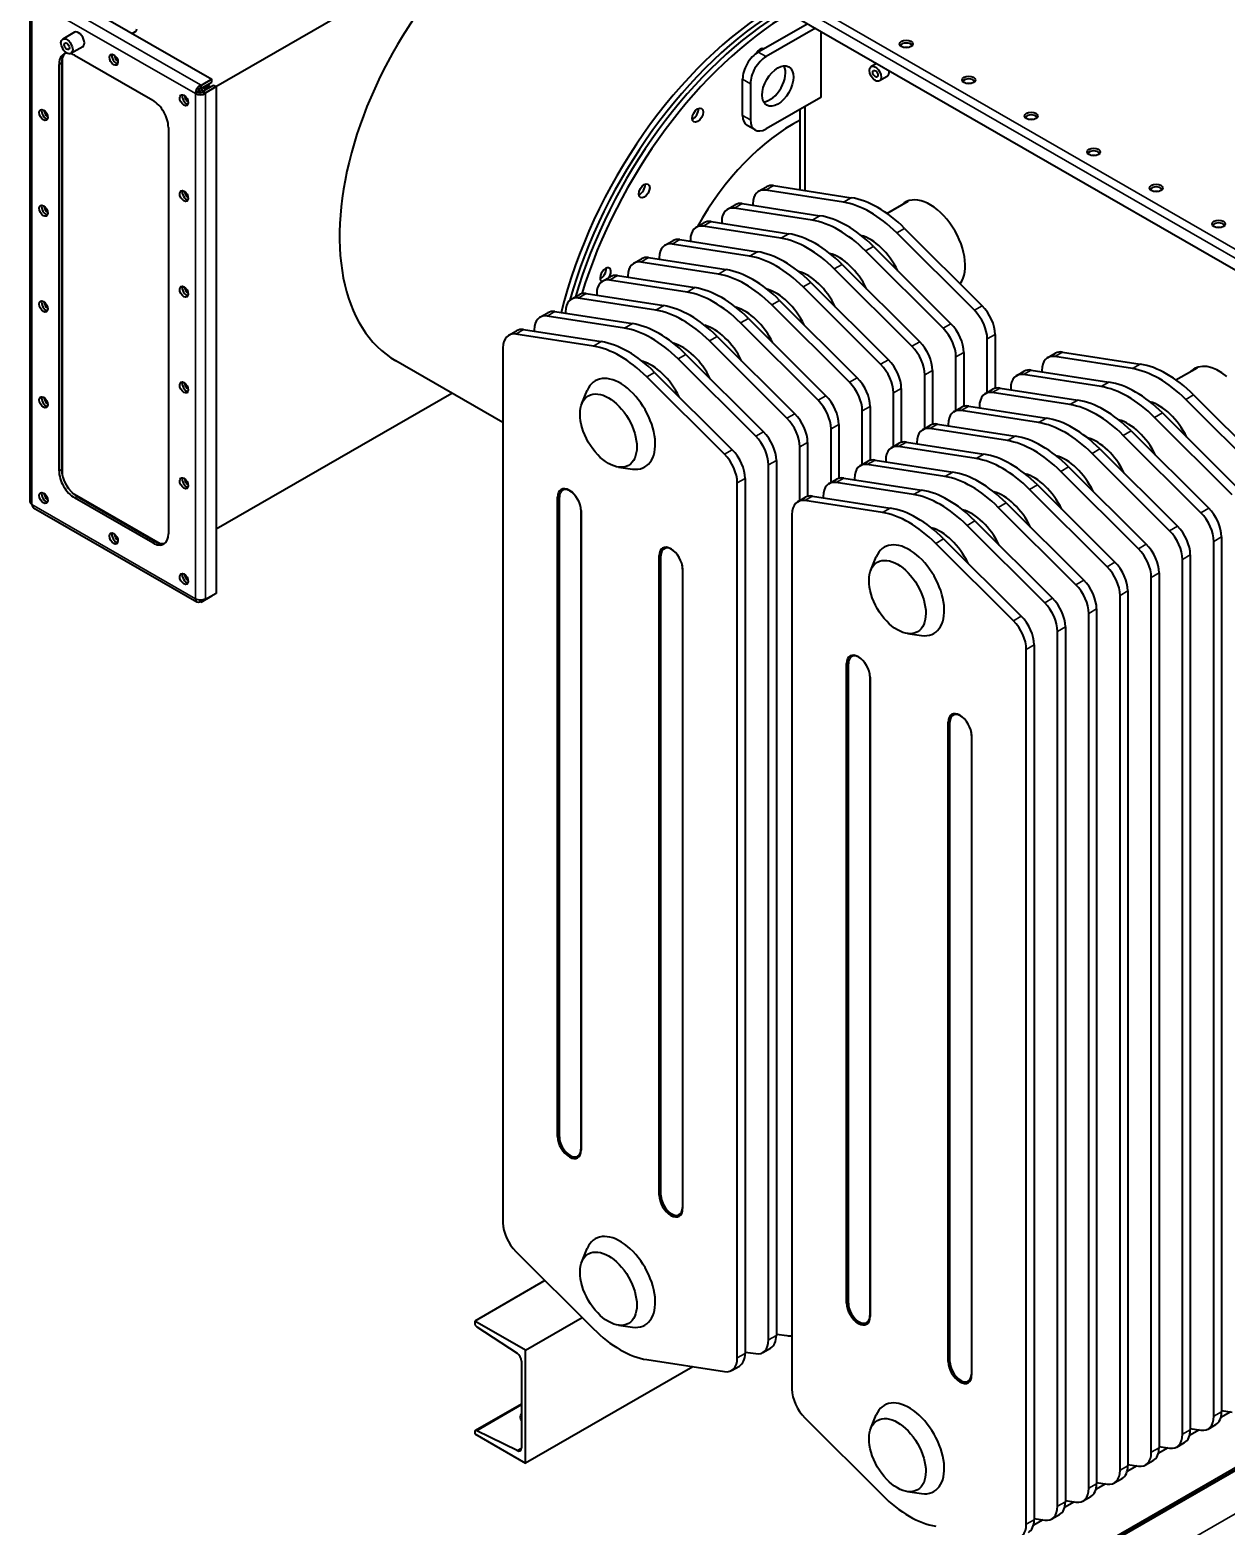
# Model space of a CAD drawing. Header units: millimetres. Extents: x 0 to 5887, y 0 to 4158.
# Drawn here: x 4700 to 5242, y 2995 to 3672 of the extents above; entities that cross this region are included whole.
import ezdxf

# ---------------------------------------------------------------- set-up
doc = ezdxf.new("R2010")
doc.units = ezdxf.units.MM
doc.header["$LTSCALE"] = 7
doc.layers.add('가시적인 것(ISO)', color=3, linetype='Continuous', lineweight=40)
doc.layers.add('가시적인 좁은 것(ISO)', color=3, linetype='Continuous', lineweight=35)

msp = doc.modelspace()

# ---------------------------------------------------------------- linework, layer by layer
at = {"layer": '가시적인 것(ISO)'}
for p, q in [((4784.2095, 3646.4174), (4926.8771, 3728.5742)), ((4707.7669, 3692.6708), (4782.393, 3649.6965)), ((5025.2607, 3690.3338), (5293.7698, 3535.7097)), ((4700.0899, 3687.0949), (4700.0899, 3458.5087)), ((4720.2276, 3670.939), (4714.9243, 3667.885)), ((5052.1485, 3674.8502), (5029.7611, 3661.9582)), ((5055.684, 3672.8142), (5033.2967, 3659.9222)), ((5058.0454, 3671.4544), (5058.0454, 3641.4722)), ((4723.9704, 3664.4396), (4718.6671, 3661.3857)), ((4713.2602, 3472.4802), (4713.2602, 3656.4283)), ((4714.3915, 3657.0798), (4714.3915, 3473.1317)), ((4714.7451, 3659.429), (4714.7451, 3470.3753)), ((4720.3312, 3660.5318), (4755.6866, 3640.172)), ((5083.4053, 3656.8506), (5080.9228, 3655.421)), ((4782.393, 3649.6965), (4777.5847, 3646.9275)), ((4782.393, 3648.3884), (4782.393, 3649.6965)), ((5022.6901, 3633.3598), (5022.6901, 3649.7108)), ((5088.2011, 3650.9576), (5084.6655, 3648.9216)), ((4776.1219, 3643.8507), (4774.9906, 3643.1992)), ((4776.1219, 3644.0142), (4776.2634, 3643.9328)), ((4777.324, 3644.5435), (4776.2634, 3643.9328)), ((4776.2634, 3643.9328), (4776.2634, 3643.7692)), ((4777.324, 3644.5435), (4776.4881, 3645.025)), ((4777.5847, 3646.9275), (4777.2533, 3647.1183)), ((4777.2533, 3645.8103), (4777.2533, 3647.1183)), ((4777.2533, 3645.8103), (4777.5847, 3645.6194)), ((4777.324, 3643.5817), (4777.324, 3644.5435)), ((4777.5847, 3645.6194), (4782.393, 3648.3884)), ((4777.5847, 3645.6194), (4777.5847, 3646.9275)), ((4778.288, 3646.0244), (4779.0918, 3645.5615)), ((4778.3847, 3644.2338), (4783.193, 3647.0027)), ((4778.3847, 3643.8507), (4778.3847, 3644.2338)), ((4778.3847, 3644.2338), (4779.5161, 3643.5823)), ((4778.3847, 3643.8507), (4779.5161, 3643.1992)), ((4780.1525, 3646.1723), (4779.0918, 3645.5615)), ((4779.0918, 3645.5615), (4779.0918, 3644.641)), ((4780.1525, 3646.1723), (4779.3486, 3646.6352)), ((4780.1525, 3646.1723), (4779.3486, 3646.6352)), ((4779.5161, 3643.5823), (4784.3244, 3646.3512)), ((4779.5161, 3643.1992), (4779.5161, 3643.5823)), ((4780.1525, 3646.1723), (4781.2838, 3646.8238)), ((4780.1525, 3645.2518), (4780.1525, 3646.1723)), ((4780.1525, 3645.2518), (4780.1525, 3646.1723)), ((4780.48, 3647.2867), (4781.2838, 3646.8238)), ((4781.2838, 3646.8238), (4781.2838, 3645.9033)), ((4783.193, 3647.0027), (4784.3244, 3646.3512)), ((4784.3244, 3646.3512), (4784.3244, 3416.9988)), ((5026.2256, 3647.6748), (5026.2256, 3631.3238)), ((5058.0454, 3641.4722), (5033.2967, 3627.2203)), ((5048.6763, 3599.6901), (5048.6763, 3636.0768)), ((5050.9744, 3599.3337), (5050.9744, 3637.4002)), ((4762.7576, 3627.9246), (4762.7576, 3443.9765)), ((5028.3064, 3626.73), (5024.7708, 3628.7659)), ((5029.9579, 3598.998), (5033.4935, 3601.034)), ((5068.2978, 3594.0637), (5033.1728, 3599.5096)), ((5036.7083, 3601.5456), (5071.8333, 3596.0997)), ((5015.8158, 3590.8541), (5019.3513, 3592.8901)), ((5054.1556, 3585.9198), (5019.0306, 3591.3657)), ((5022.5662, 3593.4017), (5057.6912, 3587.9558)), ((5027.357, 3593.2557), (5027.357, 3592.6589)), ((5087.9911, 3588.989), (5097.5583, 3594.4984)), ((5001.6736, 3582.7102), (5005.2092, 3584.7462)), ((5040.0135, 3577.7759), (5004.8885, 3583.2218)), ((5008.424, 3585.2578), (5043.549, 3579.8119)), ((5013.2148, 3585.1118), (5013.2148, 3584.515)), ((5096.0178, 3582.1728), (5131.1428, 3547.1644)), ((4987.5315, 3574.5663), (4991.067, 3576.6023)), ((5025.8713, 3569.632), (4990.7464, 3575.0779)), ((4994.2819, 3577.1139), (5029.4069, 3571.6679)), ((4999.0727, 3576.9679), (4999.0727, 3576.3711)), ((5127.6072, 3545.1284), (5092.4822, 3580.1368)), ((4973.3894, 3566.4224), (4976.9249, 3568.4583)), ((4980.1398, 3568.97), (5015.2647, 3563.524)), ((4984.9306, 3568.8239), (4984.9306, 3568.2272)), ((5113.4651, 3536.9845), (5078.3401, 3571.9929)), ((5081.8756, 3574.0289), (5117.0006, 3539.0205)), ((5011.7292, 3561.488), (4976.6042, 3566.934)), ((5099.323, 3528.8406), (5064.198, 3563.849)), ((5067.7335, 3565.8849), (5102.8585, 3530.8766)), ((4959.2472, 3558.2785), (4962.7828, 3560.3144)), ((4997.5871, 3553.3441), (4962.4621, 3558.7901)), ((4965.9976, 3560.826), (5001.1226, 3555.3801)), ((4970.7884, 3560.68), (4970.7884, 3560.0833)), ((5085.1808, 3520.6967), (5050.0558, 3555.705)), ((5053.5914, 3557.741), (5088.7164, 3522.7327)), ((4945.1051, 3550.1345), (4948.6406, 3552.1705)), ((4983.4449, 3545.2002), (4948.3199, 3550.6462)), ((4951.8555, 3552.6821), (4986.9805, 3547.2362)), ((4956.6463, 3552.5361), (4956.6463, 3551.9393)), ((5039.4492, 3549.5971), (5074.5742, 3514.5888)), ((4930.963, 3541.9906), (4934.4985, 3544.0266)), ((4969.3028, 3537.0563), (4934.1778, 3542.5022)), ((4937.7133, 3544.5382), (4972.8383, 3539.0923)), ((4942.5042, 3544.3922), (4942.5042, 3543.7954)), ((5025.3071, 3541.4532), (5060.4321, 3506.4449)), ((5071.0387, 3512.5528), (5035.9137, 3547.5611)), ((4916.8208, 3533.8467), (4920.3564, 3535.8827)), ((4923.5712, 3536.3943), (4958.6962, 3530.9484)), ((4928.362, 3536.2483), (4928.362, 3535.6515)), ((5056.8965, 3504.4089), (5021.7716, 3539.4172)), ((4914.2199, 3528.1044), (4914.2199, 3132.1524)), ((4955.1607, 3528.9124), (4920.0357, 3534.3583)), ((5042.7544, 3496.265), (5007.6294, 3531.2733)), ((5011.165, 3533.3093), (5046.2899, 3498.3009)), ((5133.423, 3507.9172), (5133.423, 3532.1763)), ((5136.9585, 3534.2123), (5136.9585, 3509.8121)), ((4914.2199, 3494.3538), (4865.7457, 3522.2682)), ((5028.6123, 3488.121), (4993.4873, 3523.1294)), ((4997.0228, 3525.1654), (5032.1478, 3490.157)), ((5119.2809, 3499.7733), (5119.2809, 3524.0324)), ((5122.8164, 3526.0684), (5122.8164, 3501.6682)), ((5160.7727, 3523.6668), (5164.3082, 3525.7028)), ((5199.1125, 3518.7325), (5163.9875, 3524.1784)), ((5167.523, 3526.2144), (5202.648, 3520.7685)), ((5014.4701, 3479.9771), (4979.3451, 3514.9855)), ((4982.8807, 3517.0215), (5018.0057, 3482.0131)), ((5105.1387, 3491.6294), (5105.1387, 3515.8885)), ((5108.6743, 3517.9245), (5108.6743, 3493.5243)), ((5146.6305, 3515.5229), (5150.1661, 3517.5589)), ((5184.9704, 3510.5886), (5149.8454, 3516.0345)), ((5153.3809, 3518.0705), (5188.5059, 3512.6246)), ((5158.1717, 3517.9245), (5158.1717, 3517.3277)), ((5218.8059, 3513.6578), (5228.3731, 3519.1672)), ((4784.3244, 3446.1845), (4891.0958, 3507.6701)), ((4949.9522, 3502.9263), (4952.3964, 3508.8935)), ((5090.9966, 3483.4855), (5090.9966, 3507.7446)), ((5094.5321, 3509.7806), (5094.5321, 3485.3804)), ((5132.4884, 3507.379), (5136.0239, 3509.415)), ((5170.8282, 3502.4447), (5135.7032, 3507.8906)), ((5139.2388, 3509.9266), (5174.3638, 3504.4806)), ((5144.0296, 3509.7806), (5144.0296, 3509.1838)), ((5080.39, 3501.6366), (5080.39, 3477.2365)), ((5118.3463, 3499.2351), (5121.8818, 3501.2711)), ((5125.0966, 3501.7827), (5160.2216, 3496.3367)), ((5129.8875, 3501.6366), (5129.8875, 3501.0399)), ((5258.422, 3469.7972), (5223.297, 3504.8056)), ((5226.8325, 3506.8416), (5261.9575, 3471.8332)), ((5076.8545, 3475.3415), (5076.8545, 3499.6007)), ((5156.6861, 3494.3008), (5121.5611, 3499.7467)), ((5244.2798, 3461.6533), (5209.1549, 3496.6617)), ((5212.6904, 3498.6976), (5247.8154, 3463.6893)), ((5062.7123, 3467.1976), (5062.7123, 3491.4568)), ((5066.2479, 3493.4927), (5066.2479, 3469.0925)), ((5104.2041, 3491.0912), (5107.7397, 3493.1271)), ((5142.544, 3486.1568), (5107.419, 3491.6028)), ((5110.9545, 3493.6388), (5146.0795, 3488.1928)), ((5115.7453, 3493.4927), (5115.7453, 3492.896)), ((5230.1377, 3453.5094), (5195.0127, 3488.5178)), ((5198.5482, 3490.5537), (5233.6732, 3455.5454)), ((5048.5702, 3459.0537), (5048.5702, 3483.3128)), ((5052.1057, 3485.3488), (5052.1057, 3460.9486)), ((5090.062, 3482.9472), (5093.5975, 3484.9832)), ((5128.4018, 3478.0129), (5093.2768, 3483.4589)), ((5096.8124, 3485.4948), (5131.9374, 3480.0489)), ((5101.6032, 3485.3488), (5101.6032, 3484.752)), ((5215.9956, 3445.3655), (5180.8706, 3480.3738)), ((5184.4061, 3482.4098), (5219.5311, 3447.4015)), ((4966.5005, 3474.1898), (4972.8883, 3473.3087)), ((5034.4281, 3079.2169), (5034.4281, 3475.1689)), ((5037.9636, 3477.2049), (5037.9636, 3081.2529)), ((5075.9199, 3474.8033), (5079.4554, 3476.8393)), ((5114.2597, 3469.869), (5079.1347, 3475.3149)), ((5082.6702, 3477.3509), (5117.7952, 3471.905)), ((5087.4611, 3477.2049), (5087.4611, 3476.6081)), ((5170.264, 3474.2659), (5205.389, 3439.2576)), ((5020.2859, 3071.073), (5020.2859, 3467.025)), ((5023.8215, 3469.061), (5023.8215, 3073.109)), ((5061.7777, 3466.6594), (5065.3133, 3468.6954)), ((5100.1176, 3461.7251), (5064.9926, 3467.171)), ((5068.5281, 3469.207), (5103.6531, 3463.7611)), ((5073.3189, 3469.061), (5073.3189, 3468.4642)), ((5201.8534, 3437.2216), (5166.7284, 3472.2299)), ((4719.2671, 3462.5526), (4759.0134, 3439.6643)), ((4755.6866, 3439.873), (4720.3312, 3460.2328)), ((4721.4626, 3460.8843), (4756.8179, 3440.5245)), ((4938.9686, 3171.1707), (4938.9686, 3460.5824)), ((4939.7435, 3171.1316), (4939.7435, 3460.5433)), ((5047.6356, 3458.5155), (5051.1711, 3460.5515)), ((5054.386, 3461.0631), (5089.511, 3455.6172)), ((5059.1768, 3460.9171), (5059.1768, 3460.3203)), ((5187.7113, 3429.0777), (5152.5863, 3464.086)), ((5156.1218, 3466.122), (5191.2468, 3431.1136)), ((4701.693, 3455.7356), (4775.6564, 3413.143)), ((4949.5074, 3454.9207), (4949.5074, 3165.509)), ((4949.5752, 3454.4744), (4949.5752, 3165.0627)), ((5085.9754, 3453.5812), (5050.8504, 3459.0271)), ((5173.5692, 3420.9338), (5138.4442, 3455.9421)), ((5141.9797, 3457.9781), (5177.1047, 3422.9697)), ((5045.0347, 3452.7732), (5045.0347, 3056.8211)), ((5159.427, 3412.7898), (5124.302, 3447.7982)), ((5127.8376, 3449.8342), (5162.9626, 3414.8258)), ((5145.2849, 3404.6459), (5110.1599, 3439.6543)), ((5113.6954, 3441.6902), (5148.8204, 3406.6819)), ((5235.9535, 3044.6053), (5235.9535, 3440.5573)), ((5239.489, 3442.5933), (5239.489, 3046.6413)), ((4984.9306, 3144.7029), (4984.9306, 3434.1146)), ((4985.7055, 3144.6639), (4985.7055, 3434.0756)), ((5080.767, 3427.5951), (5083.2112, 3433.5623)), ((5225.3469, 3434.4494), (5225.3469, 3038.4973)), ((4995.4694, 3428.4529), (4995.4694, 3139.0412)), ((4995.5372, 3428.0067), (4995.5372, 3138.595)), ((5211.2047, 3426.3054), (5211.2047, 3030.3534)), ((5221.8113, 3036.4614), (5221.8113, 3432.4134)), ((5207.6692, 3028.3174), (5207.6692, 3424.2695)), ((4777.2533, 3414.0733), (4777.2533, 3413.2999)), ((4777.2533, 3413.2999), (4777.5847, 3413.109)), ((4777.5847, 3413.109), (4782.393, 3415.878)), ((4777.5847, 3414.0832), (4777.5847, 3413.109)), ((4779.1588, 3414.4356), (4779.5161, 3414.2299)), ((4784.3244, 3416.9988), (4779.5161, 3414.2299)), ((4779.5161, 3414.2299), (4779.5161, 3414.613)), ((4782.393, 3415.8866), (4782.393, 3415.878)), ((5193.5271, 3020.1735), (5193.5271, 3416.1255)), ((5197.0626, 3418.1615), (5197.0626, 3022.2095)), ((5179.3849, 3012.0296), (5179.3849, 3407.9816)), ((5182.9205, 3410.0176), (5182.9205, 3014.0656)), ((5165.2428, 3003.8857), (5165.2428, 3399.8377)), ((5168.7783, 3401.8737), (5168.7783, 3005.9217)), ((5097.3152, 3398.8586), (5103.7031, 3397.9775)), ((5154.6362, 3393.7298), (5154.6362, 2997.7778)), ((5151.1007, 2995.7418), (5151.1007, 3391.6938)), ((5069.7834, 3095.8395), (5069.7834, 3385.2511)), ((5070.5583, 3095.8004), (5070.5583, 3385.2121)), ((5080.3222, 3379.5894), (5080.3222, 3090.1778)), ((5080.39, 3379.1432), (5080.39, 3089.7315)), ((5115.7453, 3069.3717), (5115.7453, 3358.7834)), ((5116.5202, 3069.3327), (5116.5202, 3358.7444)), ((5126.2841, 3353.1217), (5126.2841, 3063.71)), ((5126.3519, 3352.6755), (5126.3519, 3063.2638)), ((4920.0357, 3119.2002), (4955.1607, 3084.1919)), ((4949.9522, 3114.5914), (4952.3964, 3120.5586)), ((4933.232, 3106.0477), (4901.4213, 3087.7291)), ((4901.4213, 3087.7291), (4901.4213, 3086.9116)), ((4924.4022, 3074.4952), (4901.4213, 3087.7291)), ((4924.4022, 3074.4952), (4950.0632, 3089.2724)), ((4902.4079, 3085.12), (4920.6611, 3073.133)), ((4966.5005, 3085.855), (4972.8883, 3084.9738)), ((5037.9636, 3081.8497), (5042.7544, 3081.1069)), ((4924.4022, 3023.3985), (4924.4022, 3074.4952)), ((5031.8271, 3073.4746), (5035.3627, 3075.5105)), ((4922.6345, 3069.5499), (4922.6345, 3030.3798)), ((4979.3451, 3070.265), (5014.4701, 3064.819)), ((5017.685, 3065.3306), (5021.2205, 3067.3666)), ((5023.8215, 3073.7057), (5028.6123, 3072.963)), ((5000.1781, 3067.0349), (4924.4022, 3023.3985)), ((4922.6345, 3050.1752), (4901.7334, 3038.139)), ((5239.489, 3047.238), (5244.2798, 3046.4952)), ((5050.8504, 3043.869), (5085.9754, 3008.8607)), ((5080.767, 3039.2602), (5083.2112, 3045.2274)), ((5283.7039, 3041.8669), (5130.9189, 2953.8839)), ((5282.5518, 3042.5304), (5131.231, 2955.3905)), ((5233.3526, 3038.8629), (5236.8881, 3040.8989)), ((5243.6457, 3046.5936), (5239.14, 3043.9989)), ((4901.4213, 3037.4499), (4901.4213, 3036.6324)), ((4901.4213, 3036.6324), (4924.4022, 3023.3985)), ((4920.6611, 3029.0695), (4902.4079, 3038.1051)), ((5229.5036, 3038.4496), (5224.9979, 3035.855)), ((5225.3469, 3039.0941), (5230.1377, 3038.3513)), ((5215.3614, 3030.3057), (5210.8557, 3027.7111)), ((5211.2047, 3030.9502), (5215.9956, 3030.2074)), ((5219.2104, 3030.719), (5222.746, 3032.755)), ((5201.2193, 3022.1618), (5196.7136, 3019.5672)), ((5197.0626, 3022.8063), (5201.8534, 3022.0635)), ((5205.0683, 3022.5751), (5208.6038, 3024.6111)), ((5187.0772, 3014.0179), (5182.5715, 3011.4232)), ((5182.9205, 3014.6624), (5187.7113, 3013.9196)), ((5190.9261, 3014.4312), (5194.4617, 3016.4672)), ((5097.3152, 3010.5237), (5103.7031, 3009.6426)), ((5168.7783, 3006.5185), (5173.5692, 3005.7757)), ((5176.784, 3006.2873), (5180.3195, 3008.3232)), ((5162.6419, 2998.1434), (5166.1774, 3000.1793)), ((5172.935, 3005.874), (5168.4293, 3003.2793)), ((5158.7929, 2997.7301), (5154.2872, 2995.1354)), ((5154.6362, 2998.3745), (5159.427, 2997.6317))]:
    msp.add_line(p, q, dxfattribs=at)
for centre, major_axis, ratio, start_param, end_param in [((4926.8771, 3628.4247), (-61.1314, -106.1565), 0.57809312, 3.92505711, 6.28318531), ((5039.6606, 3563.477), (73.6073, 127.8211), 0.57809312, 0.80017255, 2.03654264), ((5041.782, 3562.2554), (73.6073, 127.8211), 0.57809312, 0.80017255, 1.98541984), ((5041.782, 3562.2554), (73.6073, 127.8211), 0.57809312, 0.80017255, 1.98541984), ((5043.5497, 3561.2374), (73.6073, 127.8211), 0.57809312, 0.80017255, 1.96657851), ((5043.5497, 3561.2374), (-73.6073, -127.8211), 0.57809312, 3.9417652, 5.10817116), ((5045.6711, 3560.0158), (-73.6073, -127.8211), 0.57809312, 3.9417652, 5.0884451), ((4722.099, 3667.6893), (-1.8714, 3.2497), 0.57809312, 3.14159265, 6.28318531), ((4744.7971, 3672.5848), (3.75, 0), 0.5758617, 5.08027911, 6.28318531), ((5030.7379, 3660.4264), (1.7466, 3.033), 0.57809312, 0.03374474, 1.55665232), ((5028.6166, 3661.648), (1.7466, 3.033), 0.57809312, 5.37359467, 5.63351625), ((5028.6166, 3661.648), (-1.7466, -3.033), 0.57809312, 2.23200201, 2.4919236), ((5096.7595, 3664.3721), (3, 0), 0.5758617, 0.38826696, 2.7533257), ((5096.7595, 3664.3721), (-3, 0), 0.5758617, 3.52985961, 5.89491835), ((5096.7595, 3662.3283), (3, 0), 0.5758617, 1.325741, 1.81585165), ((5096.7595, 3662.3283), (-3, 0), 0.5758617, 4.46733366, 4.9574443), ((4720.3312, 3652.3564), (-4.9903, 8.6658), 0.57809312, 5.99767199, 7.07051718), ((4721.4626, 3653.0079), (-4.9903, 8.6658), 0.57809312, 0.1131603, 0.78733187), ((4720.3312, 3652.3564), (4.9903, -8.6658), 0.57809312, 2.3581282, 2.61959577), ((4739.1403, 3659.1789), (-1.3723, 2.3831), 0.57809312, 0.42312772, 2.71846493), ((4739.1403, 3659.1789), (1.3723, -2.3831), 0.57809312, 3.56472037, 5.86005759), ((4740.2009, 3659.7897), (1.3723, -2.3831), 0.57809312, 4.06153268, 5.36324528), ((4740.2009, 3659.7897), (-1.3723, 2.3831), 0.57809312, 0.91994003, 2.22165262), ((5029.7611, 3653.7827), (-4.9903, -8.6658), 0.57809312, 3.92505711, 5.49585344), ((5033.2967, 3651.7467), (4.9903, 8.6658), 0.57809312, 0.78346445, 2.35426078), ((5035.0644, 3648.6612), (-4.9903, -8.6658), 0.57809312, 0.36063847, 2.78095419), ((5086.3297, 3654.2073), (1.8714, -3.2497), 0.57809312, 0, 1.10556664), ((5125.0438, 3648.0843), (3, 0), 0.5758617, 0.38826696, 2.7533257), ((5125.0438, 3648.0843), (-3, 0), 0.5758617, 3.52985961, 5.89491835), ((4777.2533, 3644.5022), (-1.5969, -2.7731), 0.57809312, 3.92505711, 5.49585344), ((4777.2533, 3644.5022), (3.2, 0), 0.5758617, 3.92699082, 5.49778714), ((4777.2533, 3644.5022), (0.7985, 1.3865), 0.57809312, 0.78346445, 2.22893295), ((4777.2533, 3644.5022), (1.6, 0), 0.5758617, 4.05231865, 5.49778714), ((4775.5563, 3643.5098), (-2.4952, 4.3329), 0.57809312, 4.55493043, 4.87631282), ((5125.0438, 3646.0404), (3, 0), 0.5758617, 1.325741, 1.81585165), ((5125.0438, 3646.0404), (-3, 0), 0.5758617, 4.46733366, 4.9574443), ((4707.3205, 3634.1727), (-1.3723, 2.3831), 0.57809312, 0.42312772, 2.71846493), ((4707.3205, 3634.1727), (1.3723, -2.3831), 0.57809312, 3.56472037, 5.86005759), ((4755.6866, 3631.9966), (4.9903, -8.6658), 0.57809312, 0.78733187, 2.3581282), ((4770.9601, 3640.8551), (-1.3723, 2.3831), 0.57809312, 0.42312772, 2.71846493), ((4770.9601, 3640.8551), (1.3723, -2.3831), 0.57809312, 3.56472037, 5.86005759), ((4772.0207, 3641.4659), (1.3723, -2.3831), 0.57809312, 4.06153268, 5.36324528), ((4772.0207, 3641.4659), (-1.3723, 2.3831), 0.57809312, 0.91994003, 2.22165262), ((5000.2121, 3634.6203), (1.7466, 3.033), 0.57809312, 3.79126171, 5.63351625), ((5000.2121, 3634.6203), (-1.7466, -3.033), 0.57809312, 0.64966906, 2.4919236), ((4708.3811, 3634.7835), (1.3723, -2.3831), 0.57809312, 4.06153268, 5.36324528), ((4708.3811, 3634.7835), (-1.3723, 2.3831), 0.57809312, 0.91994003, 2.22165262), ((5045.6711, 3560.0158), (42.4177, 73.6596), 0.57809312, 0.7334436, 1.59114725), ((5029.7611, 3637.4318), (-4.9903, -8.6658), 0.57809312, 5.49585344, 6.28318531), ((5033.2967, 3635.3958), (-4.9903, -8.6658), 0.57809312, 5.49585344, 7.06664976), ((5153.3281, 3631.7965), (3, 0), 0.5758617, 0.38826696, 2.7533257), ((5153.3281, 3631.7965), (-3, 0), 0.5758617, 3.52985961, 5.89491835), ((5153.3281, 3629.7526), (3, 0), 0.5758617, 1.325741, 1.81585165), ((5153.3281, 3629.7526), (-3, 0), 0.5758617, 4.46733366, 4.9574443), ((5181.6123, 3615.5087), (3, 0), 0.5758617, 0.38826696, 2.7533257), ((5181.6123, 3615.5087), (-3, 0), 0.5758617, 3.52985961, 5.89491835), ((5181.6123, 3613.4648), (3, 0), 0.5758617, 1.325741, 1.81585165), ((5181.6123, 3613.4648), (-3, 0), 0.5758617, 4.46733366, 4.9574443), ((4976.0497, 3600.4093), (1.7466, 3.033), 0.57809312, 3.79126171, 5.63351625), ((4976.0497, 3600.4093), (-1.7466, -3.033), 0.57809312, 0.64966906, 2.4919236), ((4770.9601, 3597.5251), (-1.3723, 2.3831), 0.57809312, 0.42312772, 2.71846493), ((4770.9601, 3597.5251), (1.3723, -2.3831), 0.57809312, 3.56472037, 5.86005759), ((4772.0207, 3598.1359), (1.3723, -2.3831), 0.57809312, 4.06153268, 5.36324528), ((4772.0207, 3598.1359), (-1.3723, 2.3831), 0.57809312, 0.91994003, 2.22165262), ((5036.1958, 3588.1657), (-6.2379, 10.8323), 0.57809312, 5.8487867, 7.07051718), ((5039.7314, 3590.2017), (-6.2379, 10.8323), 0.57809312, 5.8487867, 6.28318531), ((5083.9255, 3550.7241), (24.9516, -43.3292), 0.57809312, 2.00906235, 2.70719405), ((5107.5429, 3574.5438), (-11.2282, 19.4981), 0.57809312, 3.38148385, 6.42472478), ((5209.8966, 3599.2208), (3, 0), 0.5758617, 0.38826696, 2.7533257), ((5209.8966, 3599.2208), (-3, 0), 0.5758617, 3.52985961, 5.89491835), ((5209.8966, 3597.177), (3, 0), 0.5758617, 1.325741, 1.81585165), ((5209.8966, 3597.177), (-3, 0), 0.5758617, 4.46733366, 4.9574443), ((4707.3205, 3590.8427), (-1.3723, 2.3831), 0.57809312, 0.42312772, 2.71846493), ((4707.3205, 3590.8427), (1.3723, -2.3831), 0.57809312, 3.56472037, 5.86005759), ((4708.3811, 3591.4535), (1.3723, -2.3831), 0.57809312, 4.06153268, 5.36324528), ((4708.3811, 3591.4535), (-1.3723, 2.3831), 0.57809312, 0.91994003, 2.22165262), ((5022.0537, 3580.0218), (-6.2379, 10.8323), 0.57809312, 5.8487867, 7.07051718), ((5025.5892, 3582.0578), (-6.2379, 10.8323), 0.57809312, 5.8487867, 6.28318531), ((5080.39, 3548.6881), (-24.9516, 43.3292), 0.57809312, 5.150655, 5.8487867), ((5108.6743, 3575.1953), (-11.2282, 19.4981), 0.57809312, 0.05020729, 0.14153947), ((5108.6743, 3575.1953), (-11.1159, 19.3031), 0.57809312, 6.23372611, 6.28318531), ((5007.9115, 3571.8779), (-6.2379, 10.8323), 0.57809312, 5.8487867, 7.07051718), ((5011.4471, 3573.9139), (-6.2379, 10.8323), 0.57809312, 5.8487867, 6.28318531), ((5066.2479, 3540.5442), (-24.9516, 43.3292), 0.57809312, 5.150655, 5.8487867), ((5069.7834, 3542.5802), (24.9516, -43.3292), 0.57809312, 2.00906235, 2.70719405), ((5238.1809, 3582.933), (3, 0), 0.5758617, 0.38826696, 2.7533257), ((5238.1809, 3582.933), (-3, 0), 0.5758617, 3.52985961, 5.89491835), ((5238.1809, 3580.8891), (3, 0), 0.5758617, 1.325741, 1.81585165), ((5238.1809, 3580.8891), (-3, 0), 0.5758617, 4.46733366, 4.9574443), ((4993.7694, 3563.734), (-6.2379, 10.8323), 0.57809312, 5.8487867, 7.07051718), ((4997.3049, 3565.77), (-6.2379, 10.8323), 0.57809312, 5.8487867, 6.28318531), ((5045.6711, 3560.0158), (42.4177, 73.6596), 0.57809312, 1.67063259, 1.67923413), ((5052.1057, 3532.4003), (-24.9516, 43.3292), 0.57809312, 5.150655, 5.8487867), ((5055.6413, 3534.4362), (24.9516, -43.3292), 0.57809312, 2.00906235, 2.70719405), ((5080.39, 3558.9074), (11.2282, -19.4981), 0.57809312, 1.45068081, 2.62242793), ((4983.1628, 3557.6261), (-6.2379, 10.8323), 0.57809312, 5.8487867, 6.28318531), ((5037.9636, 3524.2564), (-24.9516, 43.3292), 0.57809312, 5.150655, 5.8487867), ((5041.4991, 3526.2923), (24.9516, -43.3292), 0.57809312, 2.00906235, 2.70719405), ((5066.2479, 3550.7635), (11.2282, -19.4981), 0.57809312, 1.45068081, 2.62242793), ((4960.6161, 3561.1424), (-1.7466, -3.033), 0.57809312, 1.54266597, 6.31738295), ((4958.4948, 3562.3639), (1.7466, 3.033), 0.57809312, 3.79126171, 5.63351625), ((4958.4948, 3562.3639), (-1.7466, -3.033), 0.57809312, 0.64966906, 2.4919236), ((4979.6273, 3555.5901), (-6.2379, 10.8323), 0.57809312, 5.8487867, 7.07051718), ((5023.8215, 3516.1124), (-24.9516, 43.3292), 0.57809312, 5.150655, 5.8487867), ((5027.357, 3518.1484), (24.9516, -43.3292), 0.57809312, 2.00906235, 2.70719405), ((5052.1057, 3542.6196), (11.2282, -19.4981), 0.57809312, 1.45068081, 2.62242793), ((4770.9601, 3554.1951), (-1.3723, 2.3831), 0.57809312, 0.42312772, 2.71846493), ((4770.9601, 3554.1951), (1.3723, -2.3831), 0.57809312, 3.56472037, 5.86005759), ((4772.0207, 3554.8059), (1.3723, -2.3831), 0.57809312, 4.06153268, 5.36324528), ((4772.0207, 3554.8059), (-1.3723, 2.3831), 0.57809312, 0.91994003, 2.22165262), ((4965.4851, 3547.4462), (-6.2379, 10.8323), 0.57809312, 5.8487867, 7.07051718), ((4969.0207, 3549.4821), (-6.2379, 10.8323), 0.57809312, 5.8487867, 6.28318531), ((5013.2148, 3510.0045), (24.9516, -43.3292), 0.57809312, 2.00906235, 2.70719405), ((4707.3205, 3547.5127), (-1.3723, 2.3831), 0.57809312, 0.42312772, 2.71846493), ((4707.3205, 3547.5127), (1.3723, -2.3831), 0.57809312, 3.56472037, 5.86005759), ((4708.3811, 3548.1235), (1.3723, -2.3831), 0.57809312, 4.06153268, 5.36324528), ((4708.3811, 3548.1235), (-1.3723, 2.3831), 0.57809312, 0.91994003, 2.22165262), ((4951.343, 3539.3022), (-6.2379, 10.8323), 0.57809312, 5.8487867, 7.07051718), ((4954.8785, 3541.3382), (-6.2379, 10.8323), 0.57809312, 5.8487867, 6.28318531), ((5009.6793, 3507.9685), (-24.9516, 43.3292), 0.57809312, 5.150655, 5.8487867), ((5037.9636, 3534.4757), (11.2282, -19.4981), 0.57809312, 1.45068081, 2.62242793), ((4937.2009, 3531.1583), (-6.2379, 10.8323), 0.57809312, 5.8487867, 7.07051718), ((4940.7364, 3533.1943), (-6.2379, 10.8323), 0.57809312, 5.8487867, 6.28318531), ((4995.5372, 3499.8246), (-24.9516, 43.3292), 0.57809312, 5.150655, 5.8487867), ((4999.0727, 3501.8606), (24.9516, -43.3292), 0.57809312, 2.00906235, 2.70719405), ((5023.8215, 3526.3318), (11.2282, -19.4981), 0.57809312, 1.45068081, 2.62242793), ((5124.5842, 3537.2663), (-6.2379, 10.8323), 0.57809312, 3.92892453, 5.150655), ((5128.1197, 3539.3022), (6.2379, -10.8323), 0.57809312, 0.78733187, 2.00906235), ((4923.0587, 3523.0144), (-6.2379, 10.8323), 0.57809312, 5.8487867, 7.07051718), ((4926.5943, 3525.0504), (-6.2379, 10.8323), 0.57809312, 5.8487867, 6.28318531), ((4981.395, 3491.6807), (-24.9516, 43.3292), 0.57809312, 5.150655, 5.8487867), ((4984.9306, 3493.7167), (24.9516, -43.3292), 0.57809312, 2.00906235, 2.70719405), ((5009.6793, 3518.1879), (11.2282, -19.4981), 0.57809312, 1.45068081, 2.62242793), ((5110.442, 3529.1224), (-6.2379, 10.8323), 0.57809312, 3.92892453, 5.150655), ((5113.9776, 3531.1583), (6.2379, -10.8323), 0.57809312, 0.78733187, 2.00906235), ((4967.2529, 3483.5368), (-24.9516, 43.3292), 0.57809312, 5.150655, 5.8487867), ((4970.7884, 3485.5728), (24.9516, -43.3292), 0.57809312, 2.00906235, 2.70719405), ((4995.5372, 3510.044), (11.2282, -19.4981), 0.57809312, 1.45068081, 2.62242793), ((5096.2999, 3520.9784), (-6.2379, 10.8323), 0.57809312, 3.92892453, 5.150655), ((5099.8354, 3523.0144), (6.2379, -10.8323), 0.57809312, 0.78733187, 2.00906235), ((4981.395, 3501.9), (11.2282, -19.4981), 0.57809312, 1.45068081, 2.62242793), ((5085.6933, 3514.8705), (6.2379, -10.8323), 0.57809312, 0.78733187, 2.00906235), ((5167.0106, 3512.8345), (-6.2379, 10.8323), 0.57809312, 5.8487867, 7.07051718), ((5170.5461, 3514.8705), (-6.2379, 10.8323), 0.57809312, 5.8487867, 6.28318531), ((5238.3576, 3499.2125), (-11.2282, 19.4981), 0.57809312, 5.27562776, 6.42472478), ((4967.2529, 3493.7561), (-11.2282, 19.4981), 0.57809312, 2.72019421, 6.70458375), ((5071.5512, 3506.7266), (6.2379, -10.8323), 0.57809312, 0.78733187, 2.00906235), ((5082.1578, 3512.8345), (-6.2379, 10.8323), 0.57809312, 3.92892453, 5.150655), ((5152.8684, 3504.6906), (-6.2379, 10.8323), 0.57809312, 5.8487867, 7.07051718), ((5156.404, 3506.7266), (-6.2379, 10.8323), 0.57809312, 5.8487867, 6.28318531), ((5211.2047, 3473.3569), (-24.9516, 43.3292), 0.57809312, 5.150655, 5.8487867), ((5214.7403, 3475.3929), (24.9516, -43.3292), 0.57809312, 2.00906235, 2.70719405), ((5239.489, 3499.8641), (-11.2282, 19.4981), 0.57809312, 0.05020729, 0.14153947), ((5239.489, 3499.8641), (-11.1159, 19.3031), 0.57809312, 6.23372611, 6.28318531), ((4770.9601, 3510.8651), (-1.3723, 2.3831), 0.57809312, 0.42312772, 2.71846493), ((4770.9601, 3510.8651), (1.3723, -2.3831), 0.57809312, 3.56472037, 5.86005759), ((4772.0207, 3511.4759), (1.3723, -2.3831), 0.57809312, 4.06153268, 5.36324528), ((4772.0207, 3511.4759), (-1.3723, 2.3831), 0.57809312, 0.91994003, 2.22165262), ((5068.0156, 3504.6906), (-6.2379, 10.8323), 0.57809312, 3.92892453, 5.150655), ((5138.7263, 3496.5467), (-6.2379, 10.8323), 0.57809312, 5.8487867, 7.07051718), ((5142.2618, 3498.5827), (-6.2379, 10.8323), 0.57809312, 5.8487867, 6.28318531), ((5197.0626, 3465.213), (-24.9516, 43.3292), 0.57809312, 5.150655, 5.8487867), ((5200.5981, 3467.249), (24.9516, -43.3292), 0.57809312, 2.00906235, 2.70719405), ((4707.3205, 3504.1827), (-1.3723, 2.3831), 0.57809312, 0.42312772, 2.71846493), ((4707.3205, 3504.1827), (1.3723, -2.3831), 0.57809312, 3.56472037, 5.86005759), ((4708.3811, 3504.7935), (1.3723, -2.3831), 0.57809312, 4.06153268, 5.36324528), ((4708.3811, 3504.7935), (-1.3723, 2.3831), 0.57809312, 0.91994003, 2.22165262), ((5053.8735, 3496.5467), (-6.2379, 10.8323), 0.57809312, 3.92892453, 5.150655), ((5057.409, 3498.5827), (6.2379, -10.8323), 0.57809312, 0.78733187, 2.00906235), ((5128.1197, 3490.4388), (-6.2379, 10.8323), 0.57809312, 5.8487867, 6.28318531), ((5182.9205, 3457.0691), (-24.9516, 43.3292), 0.57809312, 5.150655, 5.8487867), ((5186.456, 3459.105), (24.9516, -43.3292), 0.57809312, 2.00906235, 2.70719405), ((5211.2047, 3483.5762), (11.2282, -19.4981), 0.57809312, 1.45068081, 2.62242793), ((5039.7314, 3488.4028), (-6.2379, 10.8323), 0.57809312, 3.92892453, 5.150655), ((5043.2669, 3490.4388), (6.2379, -10.8323), 0.57809312, 0.78733187, 2.00906235), ((5113.9776, 3482.2948), (-6.2379, 10.8323), 0.57809312, 5.8487867, 6.28318531), ((5124.5842, 3488.4028), (-6.2379, 10.8323), 0.57809312, 5.8487867, 7.07051718), ((5168.7783, 3448.9251), (-24.9516, 43.3292), 0.57809312, 5.150655, 5.8487867), ((5172.3139, 3450.9611), (24.9516, -43.3292), 0.57809312, 2.00906235, 2.70719405), ((5197.0626, 3475.4323), (11.2282, -19.4981), 0.57809312, 1.45068081, 2.62242793), ((5025.5892, 3480.2589), (-6.2379, 10.8323), 0.57809312, 3.92892453, 5.150655), ((5029.1248, 3482.2948), (6.2379, -10.8323), 0.57809312, 0.78733187, 2.00906235), ((5110.442, 3480.2589), (-6.2379, 10.8323), 0.57809312, 5.8487867, 7.07051718), ((5158.1717, 3442.8172), (24.9516, -43.3292), 0.57809312, 2.00906235, 2.70719405), ((5182.9205, 3467.2884), (11.2282, -19.4981), 0.57809312, 1.45068081, 2.62242793), ((5014.9826, 3474.1509), (6.2379, -10.8323), 0.57809312, 0.78733187, 2.00906235), ((5096.2999, 3472.115), (-6.2379, 10.8323), 0.57809312, 5.8487867, 7.07051718), ((5099.8354, 3474.1509), (-6.2379, 10.8323), 0.57809312, 5.8487867, 6.28318531), ((5154.6362, 3440.7812), (-24.9516, 43.3292), 0.57809312, 5.150655, 5.8487867), ((5011.4471, 3472.115), (-6.2379, 10.8323), 0.57809312, 3.92892453, 5.150655), ((5082.1578, 3463.971), (-6.2379, 10.8323), 0.57809312, 5.8487867, 7.07051718), ((5085.6933, 3466.007), (-6.2379, 10.8323), 0.57809312, 5.8487867, 6.28318531), ((5140.4941, 3432.6373), (-24.9516, 43.3292), 0.57809312, 5.150655, 5.8487867), ((5144.0296, 3434.6733), (24.9516, -43.3292), 0.57809312, 2.00906235, 2.70719405), ((5168.7783, 3459.1445), (11.2282, -19.4981), 0.57809312, 1.45068081, 2.62242793), ((4720.3312, 3468.4083), (-4.9903, 8.6658), 0.57809312, 0.78733187, 2.3581282), ((4721.4626, 3469.0598), (4.9903, -8.6658), 0.57809312, 3.92892453, 5.49972085), ((4770.9601, 3467.5351), (-1.3723, 2.3831), 0.57809312, 0.42312772, 2.71846493), ((4770.9601, 3467.5351), (1.3723, -2.3831), 0.57809312, 3.56472037, 5.86005759), ((4772.0207, 3468.1459), (1.3723, -2.3831), 0.57809312, 4.06153268, 5.36324528), ((4772.0207, 3468.1459), (-1.3723, 2.3831), 0.57809312, 0.91994003, 2.22165262), ((5068.0156, 3455.8271), (-6.2379, 10.8323), 0.57809312, 5.8487867, 7.07051718), ((5071.5512, 3457.8631), (-6.2379, 10.8323), 0.57809312, 5.8487867, 6.28318531), ((5126.3519, 3424.4934), (-24.9516, 43.3292), 0.57809312, 5.150655, 5.8487867), ((5129.8875, 3426.5294), (24.9516, -43.3292), 0.57809312, 2.00906235, 2.70719405), ((5154.6362, 3451.0006), (11.2282, -19.4981), 0.57809312, 1.45068081, 2.62242793), ((4707.3205, 3460.8527), (-1.3723, 2.3831), 0.57809312, 0.42312772, 2.71846493), ((4707.3205, 3460.8527), (1.3723, -2.3831), 0.57809312, 3.56472037, 5.86005759), ((4708.3811, 3461.4635), (1.3723, -2.3831), 0.57809312, 4.06153268, 5.36324528), ((4708.3811, 3461.4635), (-1.3723, 2.3831), 0.57809312, 0.91994003, 2.22165262), ((4944.2719, 3457.5284), (-3.7427, 6.4994), 0.57809312, 3.92892453, 7.07051718), ((4944.6255, 3457.732), (-3.4454, 5.983), 0.57809312, 5.30470402, 7.07051718), ((5057.409, 3449.7192), (-6.2379, 10.8323), 0.57809312, 5.8487867, 6.28318531), ((5112.2098, 3416.3495), (-24.9516, 43.3292), 0.57809312, 5.150655, 5.8487867), ((5115.7453, 3418.3855), (24.9516, -43.3292), 0.57809312, 2.00906235, 2.70719405), ((5140.4941, 3442.8567), (11.2282, -19.4981), 0.57809312, 1.45068081, 2.62242793), ((4703.2899, 3458.5087), (-3.2, 0), 0.5758617, 0, 0.78539816), ((4703.2899, 3458.5087), (-1.5969, -2.7731), 0.57809312, 5.49585344, 6.28318531), ((4944.6255, 3457.732), (3.4454, -5.983), 0.57809312, 0.78733187, 0.97848129), ((5053.8735, 3447.6832), (-6.2379, 10.8323), 0.57809312, 5.8487867, 7.07051718), ((5098.0677, 3408.2056), (-24.9516, 43.3292), 0.57809312, 5.150655, 5.8487867), ((5101.6032, 3410.2416), (24.9516, -43.3292), 0.57809312, 2.00906235, 2.70719405), ((5126.3519, 3434.7127), (11.2282, -19.4981), 0.57809312, 1.45068081, 2.62242793), ((5227.1147, 3445.6472), (-6.2379, 10.8323), 0.57809312, 3.92892453, 5.150655), ((5230.6502, 3447.6832), (6.2379, -10.8323), 0.57809312, 0.78733187, 2.00906235), ((5112.2098, 3426.5688), (11.2282, -19.4981), 0.57809312, 1.45068081, 2.62242793), ((5216.508, 3439.5393), (6.2379, -10.8323), 0.57809312, 0.78733187, 2.00906235), ((4739.1403, 3442.5289), (-1.3723, 2.3831), 0.57809312, 0.42312772, 2.71846493), ((4739.1403, 3442.5289), (1.3723, -2.3831), 0.57809312, 3.56472037, 5.86005759), ((4740.2009, 3443.1397), (1.3723, -2.3831), 0.57809312, 4.06153268, 5.36324528), ((4740.2009, 3443.1397), (-1.3723, 2.3831), 0.57809312, 0.91994003, 2.22165262), ((4755.6866, 3448.0485), (4.9903, -8.6658), 0.57809312, 5.49972085, 7.07051718), ((4756.8179, 3448.7), (4.9903, -8.6658), 0.57809312, 5.49972085, 6.17002501), ((5098.0677, 3418.4249), (-11.2282, 19.4981), 0.57809312, 2.72019421, 6.70458375), ((5212.9725, 3437.5033), (-6.2379, 10.8323), 0.57809312, 3.92892453, 5.150655), ((4990.2339, 3431.0607), (-3.7427, 6.4994), 0.57809312, 3.92892453, 7.07051718), ((4990.5874, 3431.2643), (-3.4454, 5.983), 0.57809312, 5.30470402, 7.07051718), ((5198.8304, 3429.3594), (-6.2379, 10.8323), 0.57809312, 3.92892453, 5.150655), ((5202.3659, 3431.3954), (6.2379, -10.8323), 0.57809312, 0.78733187, 2.00906235), ((4990.5874, 3431.2643), (3.4454, -5.983), 0.57809312, 0.78733187, 0.97848129), ((5184.6882, 3421.2155), (-6.2379, 10.8323), 0.57809312, 3.92892453, 5.150655), ((5188.2238, 3423.2515), (6.2379, -10.8323), 0.57809312, 0.78733187, 2.00906235), ((4770.9601, 3424.2051), (-1.3723, 2.3831), 0.57809312, 0.42312772, 2.71846493), ((4770.9601, 3424.2051), (1.3723, -2.3831), 0.57809312, 3.56472037, 5.86005759), ((4772.0207, 3424.8159), (1.3723, -2.3831), 0.57809312, 4.06153268, 5.36324528), ((4772.0207, 3424.8159), (-1.3723, 2.3831), 0.57809312, 0.91994003, 2.22165262), ((5170.5461, 3413.0716), (-6.2379, 10.8323), 0.57809312, 3.92892453, 5.150655), ((5174.0816, 3415.1076), (6.2379, -10.8323), 0.57809312, 0.78733187, 2.00906235), ((4777.2533, 3415.916), (-1.5969, -2.7731), 0.57809312, 5.49585344, 7.06664976), ((4777.2533, 3415.916), (-3.2, 0), 0.5758617, 0.78539816, 2.35619449), ((5156.404, 3404.9277), (-6.2379, 10.8323), 0.57809312, 3.92892453, 5.150655), ((5159.9395, 3406.9636), (6.2379, -10.8323), 0.57809312, 0.78733187, 2.00906235), ((5145.7974, 3398.8197), (6.2379, -10.8323), 0.57809312, 0.78733187, 2.00906235), ((5142.2618, 3396.7837), (-6.2379, 10.8323), 0.57809312, 3.92892453, 5.150655), ((5075.0867, 3382.1972), (-3.7427, 6.4994), 0.57809312, 3.92892453, 7.07051718), ((5075.4402, 3382.4008), (-3.4454, 5.983), 0.57809312, 5.30470402, 7.07051718), ((5075.4402, 3382.4008), (3.4454, -5.983), 0.57809312, 0.78733187, 0.97848129), ((5121.0486, 3355.7295), (-3.7427, 6.4994), 0.57809312, 3.92892453, 7.07051718), ((5121.4022, 3355.9331), (-3.4454, 5.983), 0.57809312, 5.30470402, 7.07051718), ((5121.4022, 3355.9331), (3.4454, -5.983), 0.57809312, 0.78733187, 0.97848129), ((4944.2719, 3168.1167), (3.7427, -6.4994), 0.57809312, 3.92892453, 7.07051718), ((4944.6255, 3168.3203), (3.4454, -5.983), 0.57809312, 3.92892453, 7.07051718), ((4990.2339, 3141.649), (3.7427, -6.4994), 0.57809312, 3.92892453, 7.07051718), ((4990.5874, 3141.8526), (3.4454, -5.983), 0.57809312, 3.92892453, 7.07051718), ((4923.0587, 3127.0624), (6.2379, -10.8323), 0.57809312, 3.92892453, 5.150655), ((4967.2529, 3105.4212), (-11.2282, 19.4981), 0.57809312, 2.72019421, 6.70458375), ((5075.0867, 3092.7855), (3.7427, -6.4994), 0.57809312, 3.92892453, 7.07051718), ((5075.4402, 3092.9891), (3.4454, -5.983), 0.57809312, 3.92892453, 7.07051718), ((4902.4819, 3086.3008), (0.7485, -1.2999), 0.57809312, 3.92892453, 5.42990768), ((4967.2529, 3115.6406), (24.9516, -43.3292), 0.57809312, 5.150655, 5.8487867), ((5029.1248, 3086.3428), (6.2379, -10.8323), 0.57809312, 0, 0.78733187), ((5039.7314, 3092.4508), (6.2379, -10.8323), 0.57809312, 5.8487867, 6.14322196), ((5025.5892, 3084.3069), (6.2379, -10.8323), 0.57809312, 5.8487867, 7.07051718), ((4920.5132, 3070.7715), (1.4971, -2.5998), 0.57809312, 0.78733187, 2.28831503), ((5011.4471, 3076.1629), (6.2379, -10.8323), 0.57809312, 5.8487867, 7.07051718), ((5014.9826, 3078.1989), (6.2379, -10.8323), 0.57809312, 0, 0.78733187), ((5121.0486, 3066.3178), (3.7427, -6.4994), 0.57809312, 3.92892453, 7.07051718), ((5121.4022, 3066.5214), (3.4454, -5.983), 0.57809312, 3.92892453, 7.07051718), ((5053.8735, 3051.7312), (6.2379, -10.8323), 0.57809312, 3.92892453, 5.150655), ((5098.0677, 3030.09), (-11.2282, 19.4981), 0.57809312, 2.72019421, 6.70458375), ((4927.9378, 3044.3981), (-5.9973, -0.3396), 0.53421478, 5.76625254, 6.73964245), ((4927.9378, 3041.7223), (-6, 0), 0.5758617, 5.79649035, 5.90691033), ((5227.1147, 3049.6952), (6.2379, -10.8323), 0.57809312, 5.8487867, 7.07051718), ((5230.6502, 3051.7312), (6.2379, -10.8323), 0.57809312, 0, 0.78733187), ((4902.4819, 3036.8392), (-0.7485, 1.2999), 0.57809312, 5.56953402, 7.07051718), ((5212.9725, 3041.5513), (6.2379, -10.8323), 0.57809312, 5.8487867, 7.07051718), ((5216.508, 3043.5873), (6.2379, -10.8323), 0.57809312, 0, 0.78733187), ((4920.5132, 3031.6014), (1.4971, -2.5998), 0.57809312, 5.56953402, 7.07051718), ((5198.8304, 3033.4074), (6.2379, -10.8323), 0.57809312, 5.8487867, 7.07051718), ((5202.3659, 3035.4434), (6.2379, -10.8323), 0.57809312, 0, 0.78733187), ((5184.6882, 3025.2635), (6.2379, -10.8323), 0.57809312, 5.8487867, 7.07051718), ((5188.2238, 3027.2995), (6.2379, -10.8323), 0.57809312, 0, 0.78733187), ((5174.0816, 3019.1555), (6.2379, -10.8323), 0.57809312, 0, 0.78733187), ((5098.0677, 3040.3094), (24.9516, -43.3292), 0.57809312, 5.150655, 5.8487867), ((5170.5461, 3017.1196), (6.2379, -10.8323), 0.57809312, 5.8487867, 7.07051718), ((5156.404, 3008.9756), (6.2379, -10.8323), 0.57809312, 5.8487867, 7.07051718), ((5159.9395, 3011.0116), (6.2379, -10.8323), 0.57809312, 0, 0.78733187), ((5142.2618, 3000.8317), (6.2379, -10.8323), 0.57809312, 5.8487867, 7.07051718), ((5145.7974, 3002.8677), (6.2379, -10.8323), 0.57809312, 0, 0.78733187)]:
    msp.add_ellipse(centre, major_axis=major_axis, ratio=ratio, start_param=start_param, end_param=end_param, dxfattribs=at)
for centre, major_axis, ratio in [((4716.7957, 3664.6353), (-1.8714, 3.2497), 0.57809312), ((4716.7957, 3664.6353), (-0.8293, 1.44), 0.57809312), ((5096.7595, 3665.6802), (3, 0), 0.5758617), ((4738.0089, 3658.5274), (-1.3723, 2.3831), 0.57809312), ((5038.6, 3646.6252), (4.9903, 8.6658), 0.57809312), ((5082.7942, 3652.1713), (-1.8714, 3.2497), 0.57809312), ((5082.7942, 3652.1713), (-0.8293, 1.44), 0.57809312), ((5125.0438, 3649.3924), (3, 0), 0.5758617), ((4769.8287, 3640.2036), (-1.3723, 2.3831), 0.57809312), ((4706.1891, 3633.5212), (-1.3723, 2.3831), 0.57809312), ((5002.3334, 3633.3987), (1.7466, 3.033), 0.57809312), ((5153.3281, 3633.1046), (3, 0), 0.5758617), ((5181.6123, 3616.8167), (3, 0), 0.5758617), ((4978.1711, 3599.1877), (1.7466, 3.033), 0.57809312), ((5209.8966, 3600.5289), (3, 0), 0.5758617), ((4769.8287, 3596.8736), (-1.3723, 2.3831), 0.57809312), ((4706.1891, 3590.1912), (-1.3723, 2.3831), 0.57809312), ((5238.1809, 3584.2411), (3, 0), 0.5758617), ((4769.8287, 3553.5436), (-1.3723, 2.3831), 0.57809312), ((4706.1891, 3546.8612), (-1.3723, 2.3831), 0.57809312), ((4769.8287, 3510.2136), (-1.3723, 2.3831), 0.57809312), ((4961.9496, 3490.7022), (9.0674, -15.7457), 0.57809312), ((4706.1891, 3503.5312), (-1.3723, 2.3831), 0.57809312), ((4769.8287, 3466.8836), (-1.3723, 2.3831), 0.57809312), ((4706.1891, 3460.2012), (-1.3723, 2.3831), 0.57809312), ((4738.0089, 3441.8774), (-1.3723, 2.3831), 0.57809312), ((5092.7644, 3415.3709), (9.0674, -15.7457), 0.57809312), ((4769.8287, 3423.5536), (-1.3723, 2.3831), 0.57809312), ((4961.9496, 3102.3673), (9.0674, -15.7457), 0.57809312), ((5092.7644, 3027.0361), (9.0674, -15.7457), 0.57809312)]:
    msp.add_ellipse(centre, major_axis=major_axis, ratio=ratio, dxfattribs=at)
at = {"layer": '가시적인 좁은 것(ISO)'}
for p, q in [((5027.6398, 3698.3577), (5294.9262, 3544.4377)), ((5293.1584, 3541.3758), (5025.8721, 3695.2958)), ((4701.0272, 3685.7918), (4701.0272, 3457.2057)), ((4774.9906, 3643.1992), (4701.0272, 3685.7918)), ((4703.2899, 3689.711), (4777.2533, 3647.1183)), ((4713.2602, 3656.4283), (4714.3915, 3657.0798)), ((5033.2967, 3659.9222), (5029.7611, 3661.9582)), ((5022.6901, 3649.7108), (5026.2256, 3647.6748)), ((4774.9906, 3414.613), (4774.9906, 3643.1992)), ((4779.5161, 3643.1992), (4779.5161, 3414.613)), ((5026.2256, 3631.3238), (5022.6901, 3633.3598)), ((5036.7083, 3601.5456), (5033.1728, 3599.5096)), ((5068.2978, 3594.0637), (5071.8333, 3596.0997)), ((5022.5662, 3593.4017), (5019.0306, 3591.3657)), ((5008.424, 3585.2578), (5004.8885, 3583.2218)), ((5054.1556, 3585.9198), (5057.6912, 3587.9558)), ((5096.0178, 3582.1728), (5092.4822, 3580.1368)), ((4994.2819, 3577.1139), (4990.7464, 3575.0779)), ((5040.0135, 3577.7759), (5043.549, 3579.8119)), ((4980.1398, 3568.97), (4976.6042, 3566.934)), ((5025.8713, 3569.632), (5029.4069, 3571.6679)), ((5081.8756, 3574.0289), (5078.3401, 3571.9929)), ((5011.7292, 3561.488), (5015.2647, 3563.524)), ((5067.7335, 3565.8849), (5064.198, 3563.849)), ((4965.9976, 3560.826), (4962.4621, 3558.7901)), ((4997.5871, 3553.3441), (5001.1226, 3555.3801)), ((5053.5914, 3557.741), (5050.0558, 3555.705)), ((4951.8555, 3552.6821), (4948.3199, 3550.6462)), ((5039.4492, 3549.5971), (5035.9137, 3547.5611)), ((4937.7133, 3544.5382), (4934.1778, 3542.5022)), ((4983.4449, 3545.2002), (4986.9805, 3547.2362)), ((5025.3071, 3541.4532), (5021.7716, 3539.4172)), ((5131.1428, 3547.1644), (5127.6072, 3545.1284)), ((4923.5712, 3536.3943), (4920.0357, 3534.3583)), ((4969.3028, 3537.0563), (4972.8383, 3539.0923)), ((5117.0006, 3539.0205), (5113.4651, 3536.9845)), ((4955.1607, 3528.9124), (4958.6962, 3530.9484)), ((5011.165, 3533.3093), (5007.6294, 3531.2733)), ((5102.8585, 3530.8766), (5099.323, 3528.8406)), ((5136.9585, 3534.2123), (5133.423, 3532.1763)), ((4997.0228, 3525.1654), (4993.4873, 3523.1294)), ((5088.7164, 3522.7327), (5085.1808, 3520.6967)), ((5122.8164, 3526.0684), (5119.2809, 3524.0324)), ((5167.523, 3526.2144), (5163.9875, 3524.1784)), ((4982.8807, 3517.0215), (4979.3451, 3514.9855)), ((5074.5742, 3514.5888), (5071.0387, 3512.5528)), ((5108.6743, 3517.9245), (5105.1387, 3515.8885)), ((5153.3809, 3518.0705), (5149.8454, 3516.0345)), ((5199.1125, 3518.7325), (5202.648, 3520.7685)), ((5094.5321, 3509.7806), (5090.9966, 3507.7446)), ((5139.2388, 3509.9266), (5135.7032, 3507.8906)), ((5184.9704, 3510.5886), (5188.5059, 3512.6246)), ((5060.4321, 3506.4449), (5056.8965, 3504.4089)), ((5080.39, 3501.6366), (5076.8545, 3499.6007)), ((5125.0966, 3501.7827), (5121.5611, 3499.7467)), ((5170.8282, 3502.4447), (5174.3638, 3504.4806)), ((5226.8325, 3506.8416), (5223.297, 3504.8056)), ((5046.2899, 3498.3009), (5042.7544, 3496.265)), ((5156.6861, 3494.3008), (5160.2216, 3496.3367)), ((5212.6904, 3498.6976), (5209.1549, 3496.6617)), ((5032.1478, 3490.157), (5028.6123, 3488.121)), ((5066.2479, 3493.4927), (5062.7123, 3491.4568)), ((5110.9545, 3493.6388), (5107.419, 3491.6028)), ((5142.544, 3486.1568), (5146.0795, 3488.1928)), ((5198.5482, 3490.5537), (5195.0127, 3488.5178)), ((5018.0057, 3482.0131), (5014.4701, 3479.9771)), ((5052.1057, 3485.3488), (5048.5702, 3483.3128)), ((5096.8124, 3485.4948), (5093.2768, 3483.4589)), ((5184.4061, 3482.4098), (5180.8706, 3480.3738)), ((5037.9636, 3477.2049), (5034.4281, 3475.1689)), ((5082.6702, 3477.3509), (5079.1347, 3475.3149)), ((5128.4018, 3478.0129), (5131.9374, 3480.0489)), ((5170.264, 3474.2659), (5166.7284, 3472.2299)), ((4713.2602, 3472.4802), (4714.3915, 3473.1317)), ((5023.8215, 3469.061), (5020.2859, 3467.025)), ((5068.5281, 3469.207), (5064.9926, 3467.171)), ((5114.2597, 3469.869), (5117.7952, 3471.905)), ((4720.3312, 3460.2328), (4721.4626, 3460.8843)), ((4938.9686, 3460.5824), (4939.7435, 3460.5433)), ((5054.386, 3461.0631), (5050.8504, 3459.0271)), ((5100.1176, 3461.7251), (5103.6531, 3463.7611)), ((5156.1218, 3466.122), (5152.5863, 3464.086)), ((4701.0272, 3457.2057), (4774.9906, 3414.613)), ((4949.5752, 3454.4744), (4949.5074, 3454.9207)), ((5085.9754, 3453.5812), (5089.511, 3455.6172)), ((5141.9797, 3457.9781), (5138.4442, 3455.9421)), ((5233.6732, 3455.5454), (5230.1377, 3453.5094)), ((5127.8376, 3449.8342), (5124.302, 3447.7982)), ((5219.5311, 3447.4015), (5215.9956, 3445.3655)), ((4755.6866, 3439.873), (4756.8179, 3440.5245)), ((5113.6954, 3441.6902), (5110.1599, 3439.6543)), ((5239.489, 3442.5933), (5235.9535, 3440.5573)), ((4984.9306, 3434.1146), (4985.7055, 3434.0756)), ((5205.389, 3439.2576), (5201.8534, 3437.2216)), ((5225.3469, 3434.4494), (5221.8113, 3432.4134)), ((4995.5372, 3428.0067), (4995.4694, 3428.4529)), ((5191.2468, 3431.1136), (5187.7113, 3429.0777)), ((5211.2047, 3426.3054), (5207.6692, 3424.2695)), ((5177.1047, 3422.9697), (5173.5692, 3420.9338)), ((5162.9626, 3414.8258), (5159.427, 3412.7898)), ((5197.0626, 3418.1615), (5193.5271, 3416.1255)), ((5148.8204, 3406.6819), (5145.2849, 3404.6459)), ((5182.9205, 3410.0176), (5179.3849, 3407.9816)), ((5168.7783, 3401.8737), (5165.2428, 3399.8377)), ((5154.6362, 3393.7298), (5151.1007, 3391.6938)), ((5069.7834, 3385.2511), (5070.5583, 3385.2121)), ((5080.39, 3379.1432), (5080.3222, 3379.5894)), ((5115.7453, 3358.7834), (5116.5202, 3358.7444)), ((5126.3519, 3352.6755), (5126.2841, 3353.1217)), ((5551.9595, 3176.9703), (5110.0178, 2922.473)), ((4938.9686, 3171.1707), (4939.7435, 3171.1316)), ((4949.5752, 3165.0627), (4949.5074, 3165.509)), ((4984.9306, 3144.7029), (4985.7055, 3144.6639)), ((4995.5372, 3138.595), (4995.4694, 3139.0412)), ((5069.7834, 3095.8395), (5070.5583, 3095.8004)), ((5080.39, 3089.7315), (5080.3222, 3090.1778)), ((5037.9636, 3081.2529), (5034.4281, 3079.2169)), ((5023.8215, 3073.109), (5020.2859, 3071.073)), ((5115.7453, 3069.3717), (5116.5202, 3069.3327)), ((5126.3519, 3063.2638), (5126.2841, 3063.71)), ((4922.6345, 3049.7528), (4902.4079, 3038.1051)), ((5283.2617, 3042.1216), (5131.231, 2954.5729)), ((5239.489, 3046.6413), (5235.9535, 3044.6053)), ((5225.3469, 3038.4973), (5221.8113, 3036.4614)), ((4922.6287, 3030.2026), (4920.6611, 3029.0695)), ((5211.2047, 3030.3534), (5207.6692, 3028.3174)), ((5197.0626, 3022.2095), (5193.5271, 3020.1735)), ((5182.9205, 3014.0656), (5179.3849, 3012.0296)), ((5168.7783, 3005.9217), (5165.2428, 3003.8857)), ((5154.6362, 2997.7778), (5151.1007, 2995.7418))]:
    msp.add_line(p, q, dxfattribs=at)

doc.saveas('drawing.dxf')
